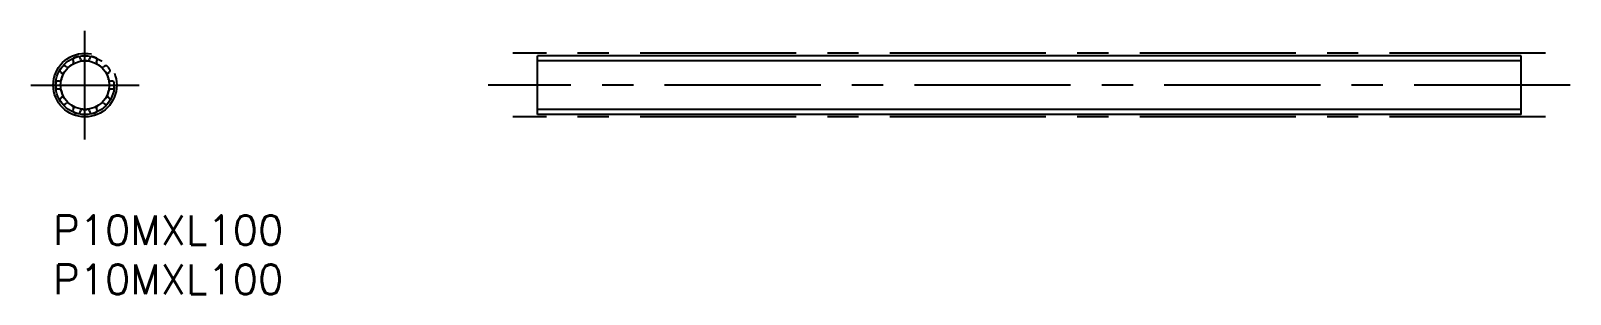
# Model space of a CAD drawing. Extents: x -2 to 154, y -8 to 19.
import ezdxf

# ---------------------------------------------------------------- set-up
doc = ezdxf.new("R2010")
doc.units = 0
doc.header["$LTSCALE"] = 0.5
doc.linetypes.add('CENTER', pattern=[50.8, 31.75, -6.35, 6.35, -6.35])
doc.linetypes.add('PHANTOM', pattern=[63.5, 31.75, -6.35, 6.35, -6.35, 6.35, -6.35])
for name, color, linetype in [('MSM_CENTER', 1, 'CENTER'), ('MSM_CONTINUOUS', 7, 'CONTINUOUS'), ('MSM_IMAGINARY', 6, 'PHANTOM'), ('MSM_NARROW', 5, 'CONTINUOUS'), ('MSM_PART_NUMBER', 7, 'CONTINUOUS')]:
    doc.layers.add(name, color=color, linetype=linetype)
doc.styles.get("Standard").update_dxf_attribs({"font": 'txt.shx', "height": 3, "bigfont": 'bigfont.shx'})

msp = doc.modelspace()

# ---------------------------------------------------------------- linework, layer by layer
at = {"layer": 'MSM_CENTER'}
for p, q in [((3.23, 7.72), (3.23, 18.75)), ((151.74, 16.47), (46.74, 16.47)), ((-2.28, 13.23), (8.75, 13.23)), ((154.24, 13.23), (44.24, 13.23)), ((151.74, 10), (46.74, 10))]:
    msp.add_line(p, q, dxfattribs=at)
msp.add_circle((3.23, 13.23), 3.23, dxfattribs=at)
at = {"layer": 'MSM_CONTINUOUS'}
for p, q in [((2.01, 15.76), (2.06, 15.59)), ((2.8, 15.83), (2.74, 16)), ((3.73, 16), (3.67, 15.83)), ((4.41, 15.59), (4.46, 15.76)), ((149.24, 16.21), (49.24, 16.21)), ((49.24, 10.26), (49.24, 16.21)), ((149.24, 10.26), (149.24, 16.21)), ((0.76, 14.56), (0.91, 14.45)), ((1.36, 15.08), (1.21, 15.18)), ((5.26, 15.18), (5.11, 15.08)), ((5.56, 14.45), (5.71, 14.56)), ((0.64, 13.62), (0.45, 13.62)), ((0.45, 12.85), (0.64, 12.85)), ((6.02, 13.62), (5.83, 13.62)), ((5.83, 12.85), (6.02, 12.85)), ((0.91, 12.02), (0.76, 11.91)), ((1.21, 11.29), (1.36, 11.39)), ((5.11, 11.39), (5.26, 11.29)), ((5.71, 11.91), (5.56, 12.02)), ((2.06, 10.88), (2.01, 10.71)), ((2.74, 10.47), (2.8, 10.64)), ((3.67, 10.64), (3.73, 10.47)), ((4.46, 10.71), (4.41, 10.88)), ((149.24, 10.26), (49.24, 10.26))]:
    msp.add_line(p, q, dxfattribs=at)
for centre, radius, start, end in [((2.21, 15.82), 0.2, 111.7319, 196), ((3.23, 13.23), 2.98, 104.2681, 111.7319), ((2.55, 15.93), 0.2, 20, 104.2681), ((2.99, 15.89), 0.2, 200, 275.2974), ((3.23, 13.23), 2.47, 84.7026, 95.2974), ((3.48, 15.89), 0.2, 264.7026, 340), ((3.92, 15.93), 0.2, 75.7319, 160), ((3.23, 13.23), 2.98, 68.2681, 75.7319), ((4.26, 15.82), 0.2, 344, 68.2681), ((0.88, 14.72), 0.2, 147.7319, 232), ((3.23, 13.23), 2.98, 140.2681, 147.7319), ((3.23, 13.23), 2.47, 156.7026, 167.2974), ((0.78, 14.29), 0.2, 336.7026, 52), ((1.1, 15.01), 0.2, 56, 140.2681), ((1.47, 15.24), 0.2, 236, 311.2974), ((3.23, 13.23), 2.47, 120.7026, 131.2974), ((1.87, 15.53), 0.2, 300.7026, 16), ((4.6, 15.53), 0.2, 164, 239.2974), ((3.23, 13.23), 2.47, 48.7026, 59.2974), ((5, 15.24), 0.2, 228.7026, 304), ((5.37, 15.01), 0.2, 39.7319, 124), ((5.69, 14.29), 0.2, 128, 203.2974), ((3.23, 13.23), 2.47, 12.7026, 23.2974), ((3.23, 13.23), 2.98, 32.2681, 39.7319), ((5.59, 14.72), 0.2, 308, 32.2681), ((3.23, 13.23), 2.98, 176.2681, 183.7319), ((0.46, 13.42), 0.2, 92, 176.2681), ((0.46, 13.05), 0.2, 183.7319, 268), ((0.63, 13.82), 0.2, 272, 347.2974), ((0.63, 12.65), 0.2, 12.7026, 88), ((3.23, 13.23), 2.47, 192.7026, 203.2974), ((3.23, 13.23), 2.47, 336.7026, 347.2974), ((5.84, 13.82), 0.2, 192.7026, 268), ((5.84, 12.65), 0.2, 92, 167.2974), ((6.01, 13.42), 0.2, 3.7319, 88), ((6.01, 13.05), 0.2, 272, 356.2681), ((3.23, 13.23), 2.98, 356.2681, 3.7319), ((0.88, 11.75), 0.2, 128, 212.2681), ((3.23, 13.23), 2.98, 212.2681, 219.7319), ((0.78, 12.18), 0.2, 308, 23.2974), ((1.1, 11.46), 0.2, 219.7319, 304), ((1.47, 11.23), 0.2, 48.7026, 124), ((3.23, 13.23), 2.47, 228.7026, 239.2974), ((1.87, 10.94), 0.2, 344, 59.2974), ((4.6, 10.94), 0.2, 120.7026, 196), ((3.23, 13.23), 2.47, 300.7026, 311.2974), ((5, 11.23), 0.2, 56, 131.2974), ((5.37, 11.46), 0.2, 236, 320.2681), ((5.69, 12.18), 0.2, 156.7026, 232), ((3.23, 13.23), 2.98, 320.2681, 327.7319), ((5.59, 11.75), 0.2, 327.7319, 52), ((2.21, 10.65), 0.2, 164, 248.2681), ((3.23, 13.23), 2.98, 248.2681, 255.7319), ((2.55, 10.54), 0.2, 255.7319, 340), ((2.99, 10.58), 0.2, 84.7026, 160), ((3.23, 13.23), 2.47, 264.7026, 275.2974), ((3.48, 10.58), 0.2, 20, 95.2974), ((3.92, 10.54), 0.2, 200, 284.2681), ((3.23, 13.23), 2.98, 284.2681, 291.7319), ((4.26, 10.65), 0.2, 291.7319, 16)]:
    msp.add_arc(centre, radius, start, end, dxfattribs=at)
at = {"layer": 'MSM_IMAGINARY'}
msp.add_circle((3.23, 13.23), 2.98, dxfattribs=at)
at = {"layer": 'MSM_NARROW'}
for p, q in [((149.24, 15.71), (49.24, 15.71)), ((149.24, 10.77), (49.24, 10.77))]:
    msp.add_line(p, q, dxfattribs=at)
msp.add_circle((3.23, 13.23), 2.47, dxfattribs=at)

# ---------------------------------------------------------------- texts
at = {"layer": 'MSM_PART_NUMBER'}
for p in [(0, -3), (0, -8)]:
    msp.add_text('P10MXL100', height=3, dxfattribs=at).set_placement(p)

doc.saveas('drawing.dxf')
